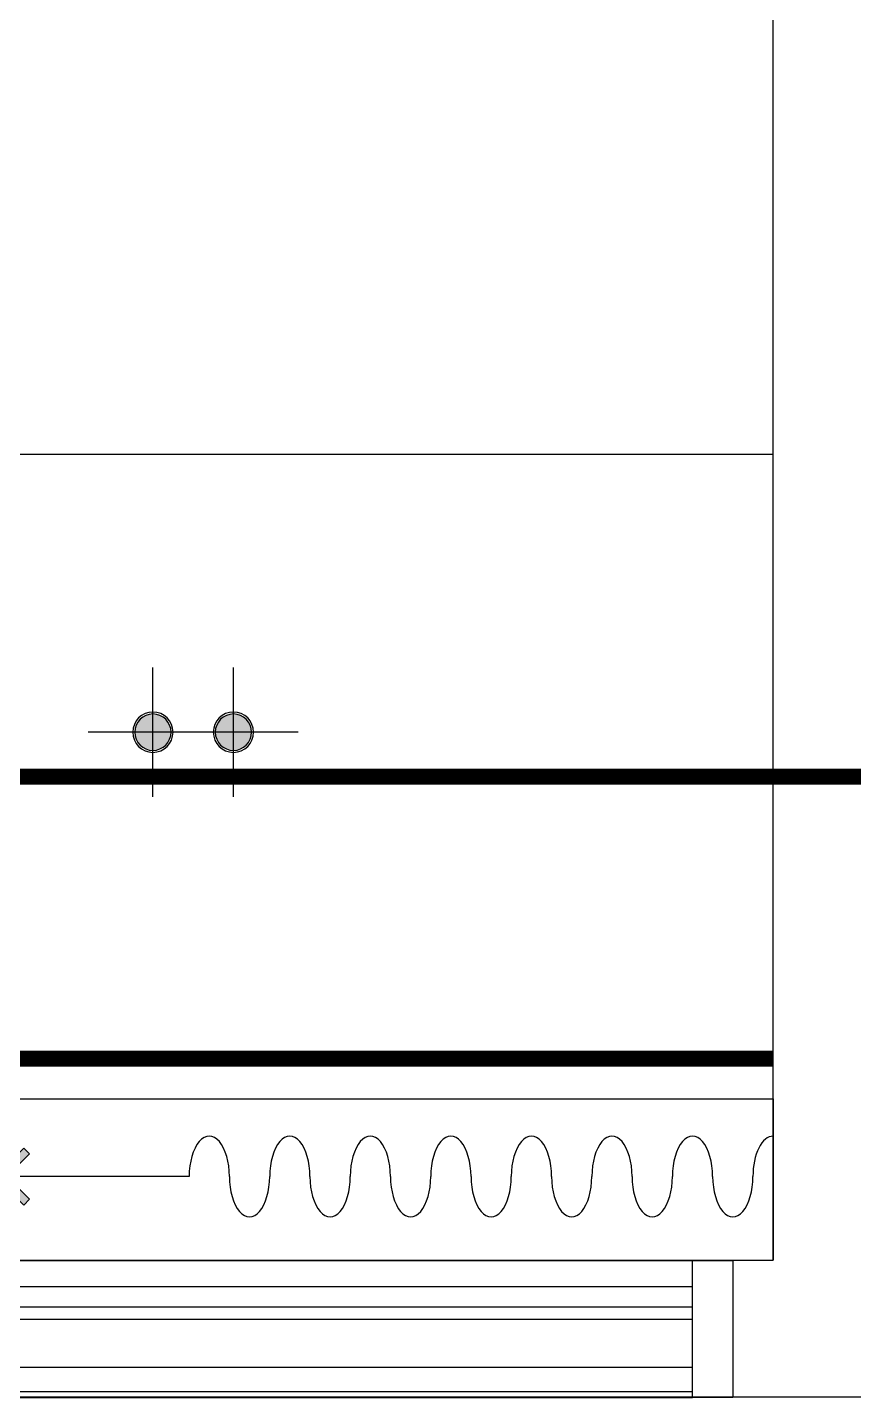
# Model space of a CAD drawing. Header units: millimetres. Extents: x 144680 to 236290, y -190947 to -149396.
# Drawn here: x 220006 to 221032, y -175230 to -173531 of the extents above; entities that cross this region are included whole.
import ezdxf

# ---------------------------------------------------------------- set-up
doc = ezdxf.new("R2010")
doc.units = ezdxf.units.MM
doc.header["$LTSCALE"] = 100
doc.linetypes.add('HID', pattern=[2.5, 1.5, -1])
doc.linetypes.add('HID2', pattern=[1, 0.5, -0.5])
for name, color, linetype in [('01. F-소품', 3, 'Continuous'), ('3.기호.계단선', 30, 'Continuous'), ('CEIL-LIGHT', 7, 'Continuous'), ('RC-LIGHT', 7, 'Continuous'), ('SYM', 94, 'Continuous'), ('win', 4, 'Continuous')]:
    doc.layers.add(name, color=color, linetype=linetype)

# ---------------------------------------------------------------- blocks, each defined once
blk = doc.blocks.new('vudauseeh')
at = {"layer": 'SYM', "color": 2}
for p, q in [((137660, -173600), (137660, -170750)), ((137660, -175060), (137660, -173600)), ((134620, -175060), (137660, -175060)), ((137860, -175230), (134460, -175230))]:
    blk.add_line(p, q, dxfattribs=at)
at = {"layer": 'win'}
for p, q in [((135050, -175060.5), (137570, -175060.5)), ((135060, -175133), (137560, -175133)), ((135060, -175133), (137560, -175133)), ((135060, -175230.5), (137560, -175230.5))]:
    blk.add_line(p, q, dxfattribs=at)
blk.add_lwpolyline([(137610, -175230.5), (137560, -175230.5), (137560, -175060.5), (137610, -175060.5)], close=True, dxfattribs=at)
for points in [[(137560, -175093), (136330, -175093), (136330, -175118), (137560, -175118)], [(137560, -175193), (136330, -175193), (136330, -175223), (137560, -175223)]]:
    blk.add_lwpolyline(points, dxfattribs=at)
blk = doc.blocks.new('cjswjdeh2')
blk.add_blockref('vudauseeh', (85552.9, 2316.5))
blk = doc.blocks.new('FFSFDF')
at = {"layer": '01. F-소품'}
blk.add_hatch(color=8, dxfattribs=at).paths.add_polyline_path([(1567672.9, 1746751.1), (1567679.9, 1746744.1), (1567715.3, 1746779.4), (1567679.9, 1746814.8), (1567672.9, 1746807.7), (1567701.2, 1746779.4)])
at = {"layer": '01. F-소품', "color": 8}
for p, q in [((1567672.9, 1746807.7), (1567679.9, 1746814.8)), ((1567474.8, 1746779.4), (1567701.2, 1746779.4)), ((1567672.9, 1746751.1), (1567679.9, 1746744.1))]:
    blk.add_line(p, q, dxfattribs=at)
for points in [[(1567672.9, 1746807.7), (1567701.2, 1746779.4), (1567672.9, 1746751.1)], [(1567679.9, 1746814.8), (1567715.3, 1746779.4), (1567679.9, 1746744.1)]]:
    blk.add_lwpolyline(points, dxfattribs=at)
for centre, start_param, end_param in [((1566799.8, 1746779.4), 1.570796, 4.712389), ((1566899.8, 1746779.4), 1.570796, 4.712389), ((1566999.8, 1746779.4), 1.570796, 4.712389), ((1567099.8, 1746779.4), 1.570796, 4.712389), ((1567199.8, 1746779.4), 1.570796, 4.712389), ((1567299.8, 1746779.4), 1.570796, 4.712389), ((1567399.8, 1746779.4), 1.570796, 4.712389), ((1566749.8, 1746779.4), 6.283185, 7.853982), ((1566849.8, 1746779.4), 4.712389, 7.853982), ((1566949.8, 1746779.4), 4.712389, 7.853982), ((1567049.8, 1746779.4), 4.712389, 7.853982), ((1567149.8, 1746779.4), 4.712389, 7.853982), ((1567249.8, 1746779.4), 4.712389, 7.853982), ((1567349.8, 1746779.4), 4.712389, 7.853982), ((1567449.8, 1746779.4), 4.712389, 7.853982)]:
    blk.add_ellipse(centre, major_axis=(0, -50), ratio=0.5, start_param=start_param, end_param=end_param, dxfattribs=at)
blk = doc.blocks.new('1')
at = {"linetype": 'Continuous'}
h = blk.add_hatch(color=4, dxfattribs=at)
h.dxf.hatch_style = 1
edge = h.paths.add_edge_path()
edge.add_arc((11539653.5, -14273503.8), 37.5, 0, 360)
at = {"color": 1, "linetype": 'Continuous'}
for p, q in [((11539653.5, -14273637.1), (11539653.5, -14273370.5)), ((11539520.2, -14273503.8), (11539786.8, -14273503.8))]:
    blk.add_line(p, q, dxfattribs=at)
at = {"color": 4, "linetype": 'Continuous'}
for radius in [41.5, 37.5]:
    blk.add_circle((11539653.5, -14273503.8), radius, dxfattribs=at)

msp = doc.modelspace()

# ---------------------------------------------------------------- linework, layer by layer
at = {"layer": '3.기호.계단선', "color": 140, "linetype": 'HID2', "const_width": 20}
msp.add_lwpolyline([(219984.1, -174460), (222286.2, -174460), (222286.2, -174215.2), (222571.7, -174215.2)], dxfattribs=at)
at = {"layer": '3.기호.계단선', "color": 10, "linetype": 'HID', "const_width": 20}
msp.add_lwpolyline([(217892.2, -174810), (220932.2, -174810)], dxfattribs=at)
at = {"layer": 'CEIL-LIGHT'}
msp.add_line((217892.2, -174060), (220932.2, -174060), dxfattribs=at)
msp.add_lwpolyline([(217892.2, -175060), (217892.2, -174860), (220932.2, -174860), (220932.2, -175060)], dxfattribs=at)

# ---------------------------------------------------------------- block references
msp.add_blockref('cjswjdeh2', (-2280.7, -2316.5))
at = {"color": 0, "rotation": 180}
msp.add_blockref('FFSFDF', (1787682, 1571823.2), dxfattribs=at)
at = {"layer": 'RC-LIGHT', "xscale": -0.6024096385271789, "yscale": 0.6024096385271789, "zscale": 0.6024096385271789}
for p in [(7171760.7, 8424091.3), (7171860.7, 8424091.3)]:
    msp.add_blockref('1', p, dxfattribs=at)

doc.saveas('drawing.dxf')
